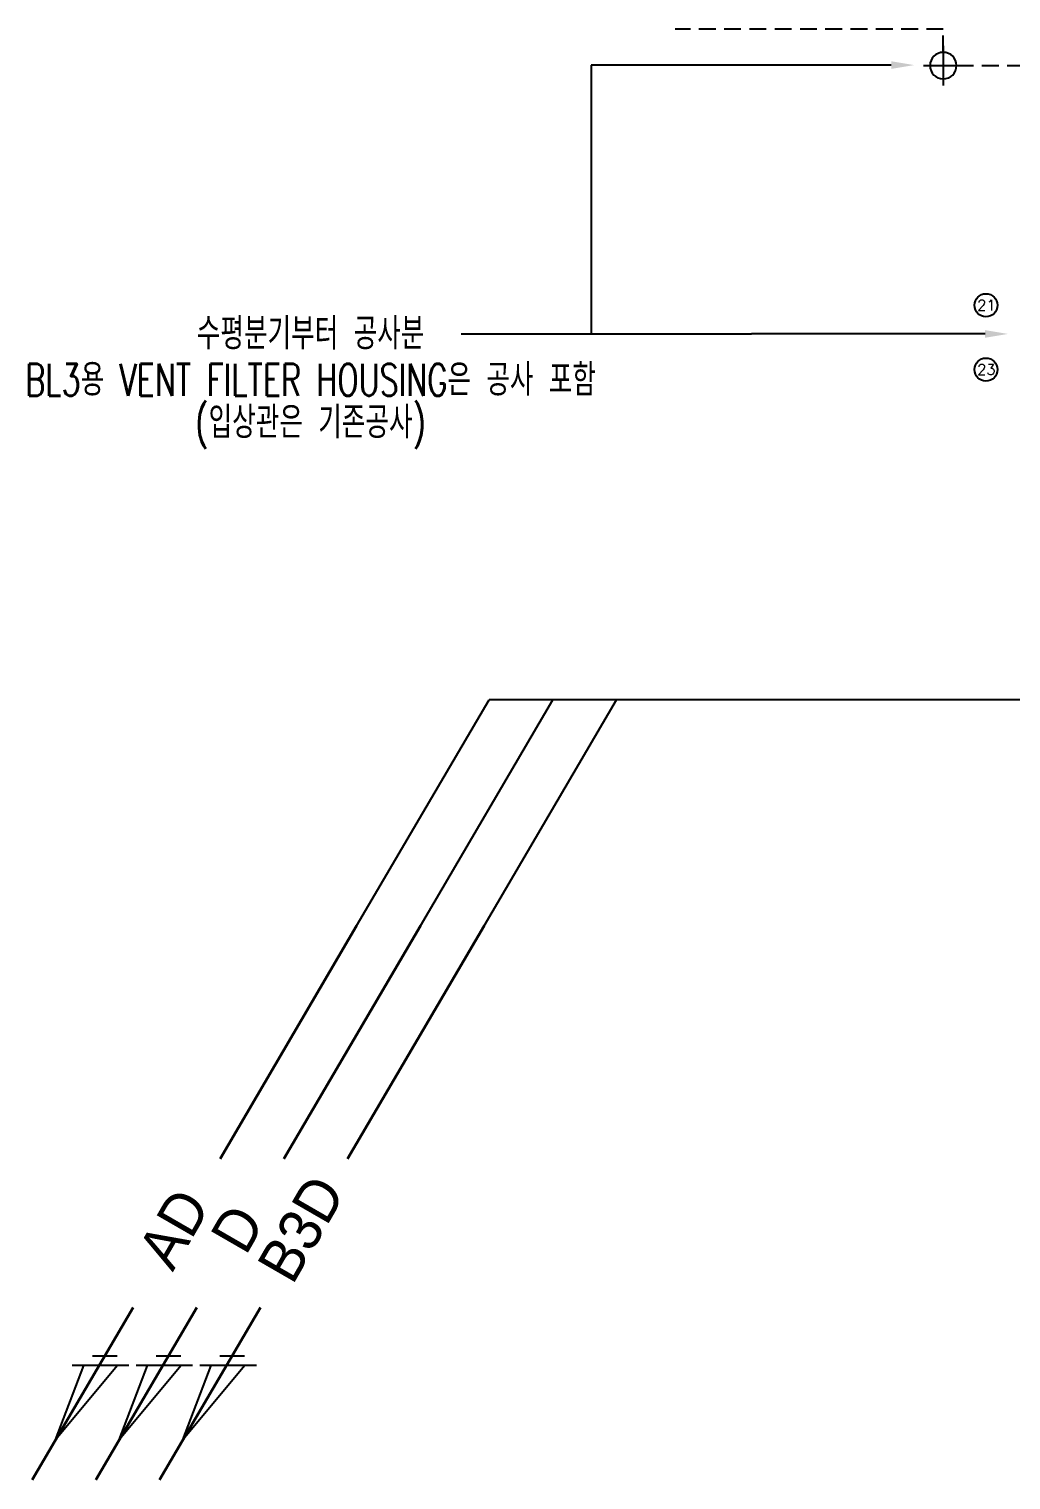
# Model space of a CAD drawing. Header units: millimetres. Extents: x 98929 to 11941380, y 952 to 54154.
# Drawn here: x 98929 to 108175, y 32239 to 45908 of the extents above; entities that cross this region are included whole.
import ezdxf
from ezdxf.enums import TextEntityAlignment as Align

# ---------------------------------------------------------------- set-up
doc = ezdxf.new("R2010")
doc.units = ezdxf.units.MM
doc.linetypes.add('HIDDEN', pattern=[0.375, 0.25, -0.125])
doc.linetypes.add('HIDDEN2', pattern=[4.7625, 3.175, -1.5875])
for name, color, linetype, lineweight in [('-급수', 3, 'Continuous', 30), ('-급탕', 2, 'Continuous', 30), ('-환탕', 4, 'Continuous', 30)]:
    doc.layers.add(name, color=color, linetype=linetype, lineweight=lineweight)
for name, color, linetype in [('1', 1, 'Continuous'), ('5TXT', 7, 'Continuous'), ('pipe', 3, 'Continuous'), ('R', 15, 'Continuous'), ('VENT', 7, 'HIDDEN')]:
    doc.layers.add(name, color=color, linetype=linetype)
doc.styles.add('굴림', font='simple.shx', dxfattribs={"bigfont": 'whgtxt.shx'})
doc.styles.add('울릉도M', font='HYWULM.TTF')

# ---------------------------------------------------------------- blocks, each defined once
blk = doc.blocks.new('P1')
at = {"layer": '1', "color": 1, "linetype": 'Continuous'}
for p, q in [((0, -112.5), (0, 112.5)), ((112.5, 0), (-112.5, 0))]:
    blk.add_line(p, q, dxfattribs=at)
at = {"layer": 'pipe', "color": 2}
blk.add_circle((0, 0), 75, dxfattribs=at)

msp = doc.modelspace()

# ---------------------------------------------------------------- linework, layer by layer
at = {"layer": '-급수', "linetype": 'Continuous', "ltscale": 10}
for p, q in [((102014, 37459.9), (100728.4, 35264.3)), ((99909.4, 33865.3), (98957.4, 32239.5))]:
    msp.add_line(p, q, dxfattribs=at)
at = {"layer": '-급탕', "color": 4, "linetype": 'Continuous', "ltscale": 10}
for p, q in [((102614, 37459.9), (101328.4, 35264.3)), ((100509.4, 33865.3), (99557.4, 32239.5))]:
    msp.add_line(p, q, dxfattribs=at)
at = {"layer": '-환탕', "linetype": 'Continuous', "ltscale": 10}
for p, q in [((103214, 37459.9), (101928.4, 35264.3)), ((101109.4, 33865.3), (100157.4, 32239.5))]:
    msp.add_line(p, q, dxfattribs=at)
at = {"color": 1}
for p, q in [((107047.3, 45568.7), (104221.5, 45568.7)), ((104221.5, 45568.7), (104221.5, 43035.9)), ((102997.3, 43035.9), (105731.7, 43035.9)), ((107930.9, 43035.9), (105731.7, 43035.9))]:
    msp.add_line(p, q, dxfattribs=at)
for points in [[(107047.3, 45604.7), (107047.3, 45532.7), (107263.3, 45568.7)], [(107930.9, 43071.9), (107930.9, 42999.9), (108146.9, 43035.9)]]:
    msp.add_solid(points, dxfattribs=at)
at = {"layer": '5TXT', "color": 2}
for centre in [(107939.4, 43305.9), (107939.4, 42700.2)]:
    msp.add_circle(centre, 108.7, dxfattribs=at)
at = {"layer": 'R', "color": 1}
for p, q in [((102014, 37459.9), (103260.5, 39589)), ((102614, 37459.9), (103860.5, 39589)), ((103214, 37459.9), (104460.5, 39589)), ((108389.7, 39589), (103260.5, 39589))]:
    msp.add_line(p, q, dxfattribs=at)
at = {"layer": 'R', "color": 2, "linetype": 'Continuous'}
for p, q in [((99758.3, 33405.2), (99525.9, 33405.2)), ((100358.3, 33405.2), (100125.9, 33405.2)), ((100958.3, 33405.2), (100725.9, 33405.2)), ((99177.9, 32616.1), (99444.5, 33317.2)), ((99762, 33317.2), (99177.9, 32616.1)), ((99869.6, 33317.2), (99336.9, 33317.2)), ((99777.9, 32616.1), (100044.5, 33317.2)), ((100362, 33317.2), (99777.9, 32616.1)), ((100469.6, 33317.2), (99936.9, 33317.2)), ((100377.9, 32616.1), (100644.5, 33317.2)), ((100962, 33317.2), (100377.9, 32616.1)), ((101069.6, 33317.2), (100536.9, 33317.2))]:
    msp.add_line(p, q, dxfattribs=at)
at = {"layer": 'VENT', "linetype": 'HIDDEN2', "lineweight": -3, "ltscale": 50}
for p, q in [((107537.6, 45908.4, 3.5), (105013.4, 45908.4, 3.5)), ((107537.6, 45688.6, 3.5), (107537.6, 45908.4, 3.5)), ((107662.6, 45563.6, 3.5), (109406.6, 45563.6))]:
    msp.add_line(p, q, dxfattribs=at)

# ---------------------------------------------------------------- block references
at = {"layer": 'pipe', "xscale": -1.666666666666667, "yscale": 1.666666666666667, "zscale": 1.666666666666667, "rotation": 270}
msp.add_blockref('P1', (107537.6, 45563.6, 3.5), dxfattribs=at)

# ---------------------------------------------------------------- texts
at = {"layer": '5TXT', "color": 2, "style": '굴림'}
for s, p in [('21', (107942.9, 43306.7, -1.5)), ('23', (107942.9, 42700.9, -1.5))]:
    msp.add_text(s, height=100, rotation=0, dxfattribs=at).set_placement(p, align=Align.MIDDLE_CENTER)
at = {"layer": '5TXT', "color": 7, "style": '굴림', "width": 0.7}
for s, p in [('수평분기부터 공사분', (101580.3, 43051.9, -0.5)), ('BL3용 VENT FILTER HOUSING은 공사 포함', (101580.3, 42617.9, -0.5)), ('(입상관은 기존공사)', (101580.3, 42181.2, -0.5))]:
    msp.add_text(s, height=300, dxfattribs=at).set_placement(p, align=Align.MIDDLE)
at = {"layer": 'R', "color": 7, "style": '울릉도M'}
for s, p in [('B3D', (101490.7, 34608.3)), ('AD', (100290.7, 34608.3)), ('D', (100890.7, 34608.3))]:
    msp.add_text(s, height=400, rotation=60, dxfattribs=at).set_placement(p, align=Align.MIDDLE)

doc.saveas('drawing.dxf')
